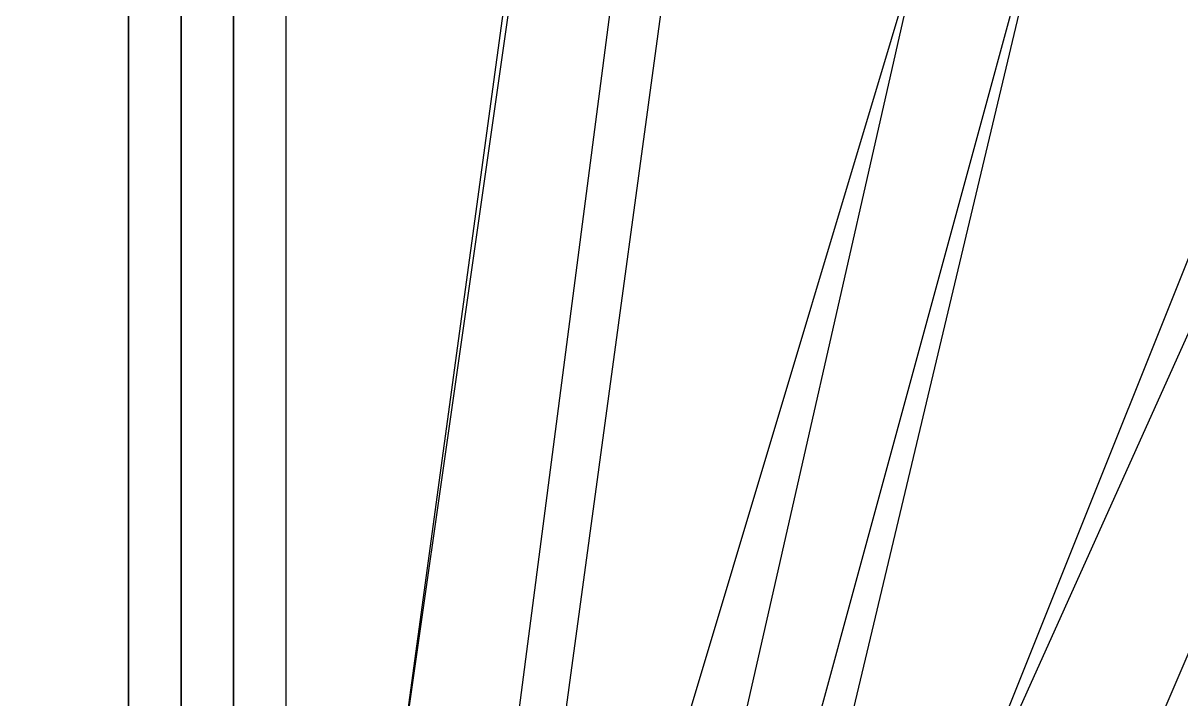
# Model space of a CAD drawing. Header units: inches. Extents: x 3324238 to 135265466, y -1036581 to 20094598.
# Drawn here: x 3353729.361 to 3353731.134, y -519022.488 to -519021.454 of the extents above; entities that cross this region are included whole.
import ezdxf

# ---------------------------------------------------------------- set-up
doc = ezdxf.new("R2010")
doc.units = ezdxf.units.IN
doc.header["$MEASUREMENT"] = 0
doc.layers.add('PDF_Geometry', color=7, linetype='Continuous')

msp = doc.modelspace()

# ---------------------------------------------------------------- linework, layer by layer
at = {"layer": 'PDF_Geometry', "color": 32, "lineweight": 13, "true_color": 0xdd6e00}
msp.add_lwpolyline([(3353740.2386, -519026.0718, 1.00015), (3353717.3563, -519026.0718), (3353717.3563, -519077.0734)], format="xyb", dxfattribs=at)
at = {"layer": 'PDF_Geometry', "color": 252, "lineweight": 13, "true_color": 0x979797}
msp.add_lwpolyline([(3353729.6032, -519025.9912), (3353729.6032, -519020.4318)], dxfattribs=at)
at = {"layer": 'PDF_Geometry', "lineweight": 25}
for points in [[(3353729.6032, -519020.9152), (3353729.6032, -519022.6878), (3353729.6032, -519020.9152), (3353729.6032, -519020.8346), (3353729.5226, -519020.9152), (3353729.5226, -519020.8346), (3353729.5226, -519020.754), (3353729.5226, -519020.6735), (3353729.5226, -519020.5929), (3353729.5226, -519020.6735), (3353729.5226, -519020.5929)], [(3353730.1671, -519020.5929), (3353730.1671, -519020.6735), (3353730.1671, -519020.754), (3353730.1671, -519020.8346), (3353730.1671, -519020.9152), (3353729.9254, -519022.6878), (3353729.9254, -519022.6072), (3353729.9254, -519022.6878), (3353729.9254, -519022.6072), (3353729.9254, -519022.6878), (3353729.9254, -519022.7683), (3353729.9254, -519022.6878), (3353729.9254, -519022.7683), (3353729.9254, -519022.8489), (3353730.006, -519022.8489), (3353730.006, -519022.7683)], [(3353730.0866, -519022.6878), (3353730.0866, -519022.7683), (3353730.0866, -519022.8489), (3353730.0866, -519022.7683), (3353730.0866, -519022.8489), (3353730.0866, -519022.7683), (3353730.0866, -519022.6878), (3353730.0866, -519022.7683), (3353730.3283, -519020.9152), (3353730.3283, -519020.8346), (3353730.3283, -519020.9152), (3353730.3283, -519020.8346), (3353730.3283, -519020.9152), (3353730.4089, -519020.9152), (3353730.4089, -519020.9958), (3353730.4089, -519020.9152), (3353730.3283, -519020.9152), (3353730.3283, -519020.8346), (3353730.3283, -519020.754), (3353730.3283, -519020.6735), (3353730.3283, -519020.754), (3353730.3283, -519020.6735), (3353730.3283, -519020.754)], [(3353730.1672, -519020.9152), (3353730.2477, -519020.9152), (3353730.3283, -519020.9152), (3353730.4089, -519020.9152), (3353730.4089, -519020.8346), (3353730.4089, -519020.9152), (3353730.4089, -519020.8346), (3353730.4089, -519020.7541), (3353730.4089, -519020.8346), (3353730.4089, -519020.754), (3353730.4089, -519020.8346), (3353730.4089, -519020.754), (3353730.4089, -519020.8346), (3353730.4089, -519020.9152), (3353730.4089, -519020.8346), (3353730.4089, -519020.9152), (3353730.1671, -519022.6878), (3353730.1671, -519022.7683), (3353730.1671, -519022.6878), (3353730.2477, -519022.6878), (3353730.2477, -519022.6072), (3353730.2477, -519022.6878), (3353730.3283, -519022.6878), (3353730.3283, -519022.6072)], [(3353729.6032, -519020.8346), (3353729.6032, -519020.9152), (3353729.6837, -519020.9152), (3353729.6837, -519022.6878), (3353729.6837, -519022.6072), (3353729.6837, -519022.6878), (3353729.6837, -519022.7683), (3353729.6837, -519022.6878), (3353729.6837, -519022.7683), (3353729.6837, -519022.8489), (3353729.6837, -519022.9295), (3353729.6837, -519022.8489)], [(3353729.5226, -519022.6072), (3353729.5226, -519020.9152), (3353729.5226, -519022.6072)], [(3353729.5226, -519020.9152), (3353729.5226, -519022.6072)], [(3353729.6032, -519022.9295), (3353729.6032, -519022.8489), (3353729.6032, -519022.7683), (3353729.6032, -519022.6878), (3353729.6032, -519022.6072), (3353729.6032, -519022.6878), (3353729.6837, -519022.6878), (3353729.6837, -519022.6072), (3353729.6837, -519022.6878), (3353729.6837, -519022.6072), (3353729.6837, -519022.6878), (3353729.7643, -519022.6878), (3353729.7643, -519022.7683), (3353729.7643, -519022.8489), (3353729.7643, -519022.7683), (3353729.7643, -519022.8489), (3353729.7643, -519022.7683), (3353729.7643, -519022.8489), (3353729.7643, -519022.7683), (3353729.7643, -519022.8489), (3353729.7643, -519022.7683), (3353729.7643, -519022.6878), (3353729.7643, -519020.9152)], [(3353729.6837, -519022.8489), (3353729.6032, -519022.8489), (3353729.6837, -519022.8489), (3353729.6837, -519022.7683), (3353729.6837, -519022.6878), (3353729.6837, -519022.6072), (3353729.6837, -519022.6878), (3353729.6837, -519022.6072), (3353729.6837, -519022.6878), (3353729.6837, -519022.6072), (3353729.6837, -519022.6878), (3353729.6837, -519020.9152)], [(3353729.6032, -519022.6878), (3353729.6032, -519020.9152)], [(3353729.6837, -519020.9152), (3353729.6837, -519022.6878), (3353729.6837, -519022.6072), (3353729.6837, -519022.6878), (3353729.6837, -519022.6072)], [(3353729.6837, -519022.6878), (3353729.6837, -519020.9152)], [(3353729.7643, -519022.6878), (3353729.7643, -519020.9152)], [(3353730.7311, -519020.9152), (3353730.7311, -519020.9958), (3353730.7311, -519021.0763), (3353730.7311, -519020.9958), (3353730.8117, -519020.9958), (3353730.4089, -519022.7683), (3353730.4089, -519022.8489), (3353730.4089, -519022.7683), (3353730.4894, -519022.7683), (3353730.4894, -519022.6878)], [(3353730.1671, -519020.9958), (3353729.9254, -519022.6878), (3353729.9254, -519022.6072), (3353729.9254, -519022.6878), (3353729.9254, -519022.6072), (3353729.9254, -519022.6878), (3353729.9254, -519022.7683), (3353729.8449, -519022.7683), (3353729.8449, -519022.8489), (3353729.8449, -519022.7683), (3353729.9254, -519022.7683), (3353729.9254, -519022.8489), (3353729.9254, -519022.7683), (3353729.9254, -519022.8489), (3353729.9254, -519022.9295), (3353729.9254, -519022.8489), (3353729.9254, -519022.9295), (3353729.9254, -519022.8489)], [(3353730.3283, -519022.6878), (3353730.8117, -519021.0763)], [(3353730.4894, -519023.0906), (3353730.4894, -519023.0101), (3353730.4894, -519022.9295), (3353730.4894, -519022.8489), (3353730.4894, -519022.7683), (3353730.4894, -519022.8489), (3353730.4894, -519022.9295), (3353730.4894, -519023.0101), (3353730.4089, -519023.0101), (3353730.4089, -519022.9295), (3353730.4089, -519022.8489), (3353730.4089, -519022.9295), (3353730.4089, -519022.8489), (3353730.4089, -519022.9295), (3353730.4089, -519022.8489), (3353730.4894, -519022.8489), (3353730.9729, -519021.0763)], [(3353730.57, -519022.7683), (3353730.9729, -519021.0763)], [(3353731.4563, -519021.2375), (3353730.7311, -519022.8489), (3353730.7311, -519022.9295)], [(3353731.3757, -519021.2375), (3353730.7312, -519022.8489)], [(3353730.8923, -519023.0101), (3353731.6174, -519021.3181)], [(3353730.8923, -519023.0101), (3353731.6174, -519021.3181)]]:
    msp.add_lwpolyline(points, dxfattribs=at)
at = {"layer": 'PDF_Geometry', "color": 32, "lineweight": 13, "true_color": 0xdd6e00}
msp.add_arc((3353728.7974, -519026.0638), 11.9246, 359.96181, 180.03819, dxfattribs=at)

doc.saveas('drawing.dxf')
